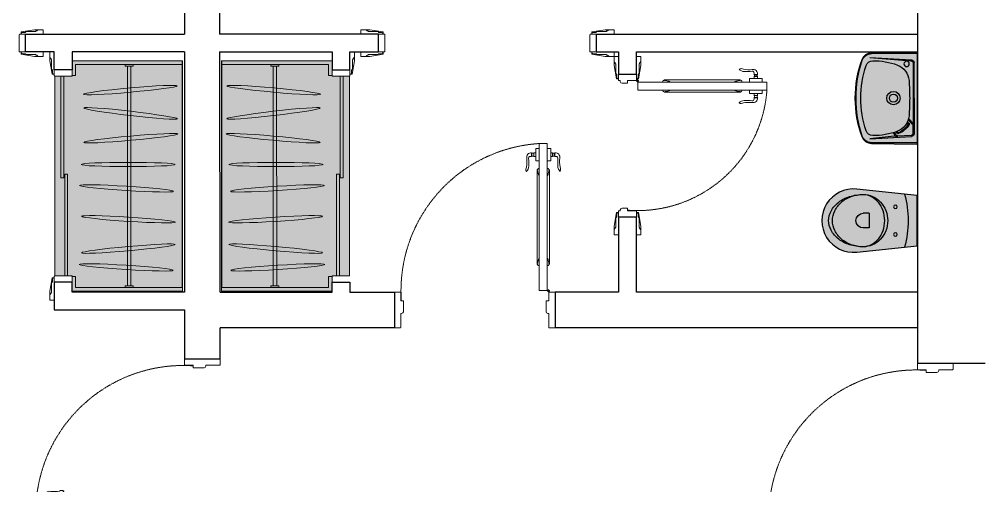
# Model space of a CAD drawing. Header units: millimetres. Extents: x 9725 to 44585, y 31077 to 49924.
# Drawn here: x 18930 to 24326, y 37357 to 39971 of the extents above; entities that cross this region are included whole.
import ezdxf

# ---------------------------------------------------------------- set-up
doc = ezdxf.new("R2010")
doc.units = ezdxf.units.MM
doc.linetypes.add('2nd floor STRUCTURE$0$Hidden2', pattern=[4.762499999999999, 3.175, -1.5875])
doc.layers.add('furniture', color=34, linetype='Continuous', lineweight=15)
doc.layers.add('Wall section', color=5, linetype='Continuous', lineweight=13)
doc.layers.add('Sanitari', color=144, linetype='Continuous')

# ---------------------------------------------------------------- blocks, each defined once
blk = doc.blocks.new('door 900x200 top view')
at = {"color": 0}
for p, q in [((0, 100), (0, -100)), ((31.99999999999272, 100), (0, 100)), ((35, 20), (35, 96.99999999998545)), ((865, 20), (865, 96.99999999999272)), ((868, 100), (900, 100)), ((900, 100), (900, -100)), ((40, 20), (35, 20)), ((50, -51.00000000000728), (50, 10)), ((850, -51.00000000000728), (850, 10)), ((860, 20), (865, 20)), ((35, -51.00000000000728), (50, -51.00000000000728)), ((35, -100), (35, -51.00000000000728)), ((865, -100.0000000000146), (865, -51.00000000000728)), ((0, -100.0000000000102), (35, -100)), ((43.5, -106.7674953291353), (29.49999999999272, -106.7674953291353)), ((36.49999999999272, -99.76749532913527), (36.49999999999272, -113.7674953291353)), ((900, -99.99999999999757), (865, -100.0000000000146)), ((43.267495329128, -108.2674953291353), (85.26749532911344, -108.2674953291207)), ((43.267495329128, -108.2674953291353), (43.267495329128, -560.2674953291207)), ((88.26749532912072, -111.2674953291207), (88.267495329128, -929.2674953291498)), ((31.26749532909889, -257.7674953291207), (31.2674953291862, -560.2674953291353)), ((34.26749532909889, -251.2674953291207), (37.26749532909889, -251.2674953291207)), ((34.26749532911344, -254.2674953291207), (34.26749532909889, -251.2674953291207)), ((37.26749532909889, -248.2674953291207), (43.26749532910617, -248.2674953291207)), ((37.26749532909889, -251.2674953291207), (37.26749532909889, -248.2674953291207)), ((43.26749532910617, -248.2674953291207), (43.26749532910617, -288.2674953291207)), ((88.26749532911344, -248.2674953291207), (88.26749532911344, -288.2674953291207)), ((94.26749532911344, -248.2674953291207), (88.26749532911344, -248.2674953291207)), ((94.26749532911344, -251.2674953291207), (94.26749532911344, -248.2674953291207)), ((97.26749532912072, -251.2674953291207), (94.26749532911344, -251.2674953291207)), ((97.26749532912072, -254.2674953291207), (97.26749532912072, -251.2674953291207)), ((100.2674953291134, -257.767495329128), (100.2674953290261, -560.2674953291062)), ((40.26749532909889, -283.2674953291207), (38.267495329128, -283.2674953291207)), ((40.26749532909889, -288.2674953291207), (40.26749532909889, -283.2674953291207)), ((43.26749532910617, -288.2674953291207), (40.26749532909889, -288.2674953291207)), ((88.26749532911344, -288.2674953291207), (91.26749532911344, -288.2674953291207)), ((91.26749532911344, -288.2674953291207), (91.26749532911344, -283.2674953291207)), ((91.26749532911344, -283.2674953291207), (93.26749532910617, -283.2674953291207)), ((31.26749532909889, -782.7674953291571), (31.2674953291862, -560.2674953291353)), ((43.267495329128, -932.2674953291353), (43.267495329128, -560.2674953291425)), ((100.2674953291134, -782.7674953291571), (100.2674953290261, -560.2674953291644)), ((40.26749532909889, -752.2674953291498), (40.26749532909889, -757.2674953291498)), ((43.26749532910617, -752.2674953291498), (40.26749532909889, -752.2674953291498)), ((43.26749532910617, -792.2674953291498), (43.26749532910617, -752.2674953291498)), ((88.26749532911344, -752.2674953291498), (91.26749532911344, -752.2674953291498)), ((88.267495329128, -792.2674953291498), (88.26749532911344, -752.2674953291498)), ((91.26749532911344, -752.2674953291498), (91.26749532911344, -757.2674953291498)), ((-29.4027795430884, -776.7132980004317), (-28.48458835495694, -775.7496392082539)), ((34.26749532911344, -786.2674953291498), (34.26749532911344, -789.2674953291498)), ((34.26749532911344, -789.2674953291498), (37.26749532909889, -789.2674953291498)), ((37.26749532909889, -789.2674953291498), (37.26749532909889, -792.2674953291498)), ((37.26749532909889, -792.2674953291498), (43.26749532910617, -792.2674953291498)), ((40.26749532909889, -757.2674953291498), (38.26749532911344, -757.2674953291498)), ((94.26749532911344, -792.2674953291498), (88.267495329128, -792.2674953291498)), ((91.26749532911344, -757.2674953291498), (93.26749532910617, -757.2674953291498)), ((94.26749532911344, -789.2674953291498), (94.26749532911344, -792.2674953291498)), ((97.26749532911344, -789.2674953291498), (94.26749532911344, -789.2674953291498)), ((97.26749532912072, -786.2674953291498), (97.26749532911344, -789.2674953291498)), ((160.937770201519, -776.7132980004317), (160.0195790133876, -775.7496392082539)), ((0.2674953291061684, -859.7674953291353), (-8.074233684470528, -859.7674953291353)), ((0.2674953291134443, -879.7674953291425), (0.2674953291061684, -859.767495329128)), ((2.267495329106168, -860.7674953291353), (0.2674953291061684, -860.7674953291353)), ((2.267495329106168, -878.7674953291425), (2.267495329106168, -860.7674953291353)), ((13.26749532910617, -860.7674953291353), (11.26749532910617, -860.7674953291353)), ((11.26749532910617, -878.7674953291425), (11.26749532910617, -860.7674953291353)), ((13.26749532910617, -879.7674953291353), (13.26749532910617, -859.767495329128)), ((23.26749532910617, -859.7674953291353), (13.26749532910617, -859.7674953291353)), ((23.26749532911344, -834.7674953291353), (23.26749532911344, -904.7674953291353)), ((43.26749532911344, -834.7674953291353), (23.26749532911344, -834.7674953291353)), ((43.26749532911344, -904.7674953291353), (43.26749532911344, -834.7674953291353)), ((88.267495329128, -834.7674953291353), (108.267495329128, -834.7674953291353)), ((88.267495329128, -904.7674953291425), (88.267495329128, -834.7674953291353)), ((108.267495329128, -834.7674953291353), (108.267495329128, -904.7674953291353)), ((108.267495329128, -859.7674953291353), (118.267495329128, -859.7674953291353)), ((118.267495329128, -879.7674953291425), (118.267495329128, -859.767495329128)), ((118.267495329128, -860.7674953291353), (120.2674953291353, -860.7674953291353)), ((129.267495329128, -860.7674953291353), (131.2674953291353, -860.7674953291353)), ((129.267495329128, -878.7674953291425), (129.267495329128, -860.7674953291353)), ((131.2674953291353, -859.7674953291353), (138.2694368946613, -859.7674953291353)), ((131.2674953291353, -879.7674953291425), (131.2674953291353, -859.767495329128)), ((2.267495329106168, -878.7674953291425), (0.2674953291061684, -878.7674953291425)), ((13.26749532910617, -878.7674953291425), (11.26749532910617, -878.7674953291425)), ((23.26749532910617, -879.7674953291425), (13.26749532910617, -879.7674953291353)), ((23.26749532911344, -904.7674953291353), (43.26749532911344, -904.7674953291353)), ((108.267495329128, -904.7674953291353), (88.267495329128, -904.7674953291425)), ((108.267495329128, -879.7674953291425), (118.267495329128, -879.7674953291425)), ((118.267495329128, -878.7674953291425), (120.2674953291353, -878.7674953291425)), ((129.267495329128, -878.7674953291425), (131.267495329128, -878.7674953291425)), ((85.26749532912072, -932.2674953291498), (43.267495329128, -932.2674953291353)), ((43.267495329128, -932.2674953291353), (43.267495329128, -932.2674953291353))]:
    blk.add_line(p, q, dxfattribs=at)
blk.add_lwpolyline([(850, -51.00000000000728), (865, -51.00000000000728)], dxfattribs=at)
at = {"color": 0, "linetype": '2nd floor STRUCTURE$0$Hidden2'}
blk.add_arc((36.5, -106.7674953291353), 826.9392472247885, 273.3808938661735, 3.866873002828987, dxfattribs=at)
at = {"color": 0, "extrusion": (0, 0, -1)}
for centre, major_axis, ratio, start_param, end_param in [((31.99999999999272, 96.99999999999272), (-2.121320343564839, 2.121320343564838), 0.9999999999996488, 0.7853981633991394, 2.356194490193988), ((868, 97), (-2.121320343561402, -2.121320343561402), 0.9999999999995536, 0.7853981633970654, 2.356194490192121), ((40, 10), (-7.071067811865646, 7.071067811865644), 0.9999999999999518, 0.7853981633974723, 2.356194490192321), ((860, 10), (-7.071067811865644, -7.071067811865649), 0.9999999999999517, 0.7853981633974724, 2.35619449019232), ((85.26749532912072, -111.2674953291207), (2.12132034356, 2.121320343560001), 0.9999999999996624, -0.7853981633976171, 0.785398163397617), ((34.80916199577041, -257.7674953291207), (-2.504336516702415, 2.504336516702414), 0.9999999999996204, 4.080534599528917, 6.915039688038336), ((56.98342497878184, -261.87666324764), (-16.06836247729341, 16.06836247729341), 0.9999999999994091, 5.102819330422071, 5.524597490765433), ((74.5515656794305, -261.8766632476181), (16.06836247728755, 16.06836247728755), 0.9999999999996868, 0.7585878164149396, 1.180365976758359), ((6.336484995677893, -282.4447560486515), (-22.58612761009044, 22.58612761009043), 0.9999999999999551, 1.976984797295628, 2.38195494291976), ((125.1985056625417, -282.4447560486078), (22.58612761008484, 22.58612761008485), 0.9999999999999478, 3.901230364258427, 4.306200509882559), ((-6.621051329369948, -787.3233475157394), (-17.77048523706126, 17.77048523706126), 0.9999999999999495, 4.962483368727298, 5.933641809403299), ((-57.90318926730833, -806.6250100343968), (-30.15578388379648, 30.15578388379647), 0.9999999999999268, 1.545686958015598, 2.3242402721426), ((-563.3233904677618, -808.1986769972937), (-387.5320028026862, 387.5320028026861), 0.9999999999999527, 2.350836994516446, 2.429255858425602), ((34.80916199577041, -782.7674953291498), (2.504336516702414, 2.504336516702415), 0.9999999999996205, 2.509738272731043, 5.344243361240461), ((56.98342497878184, -778.6583274106379), (16.06836247727581, 16.06836247727582), 0.9999999999999953, 3.900180470003652, 4.321958630347132), ((96.7258286624492, -782.7674953291498), (2.504336516702414, 2.504336516702415), 0.9999999999996205, -0.6318543808587499, 2.202650707650669), ((694.8583811260032, -808.1986769972937), (387.5320028027258, 387.532002802726), 0.9999999999999523, 3.853929448754084, 3.932348312662911), ((189.4381799257462, -806.6250100343968), (30.15578388379647, 30.15578388379648), 0.9999999999999265, 3.958945035036986, 4.737498349163988), ((342.0981909485999, -830.524491903554), (130.701878175884, 130.7018781758841), 0.9999999999999748, 3.822421355325497, 4.092106913673332), ((138.1560419878006, -787.3233475157322), (-17.77048523705995, 17.77048523705994), 0.9999999999999831, 1.92033982457126, 2.891498265247168), ((-2.196134278347017, -854.8432549458885), (-17.70998630045685, 17.70998630045684), 0.9999999999999469, 3.828466134622649, 5.699804087357533), ((-7.404339960368816, -850.2428080797545), (6.751608134357145, 6.751608134357148), 0.9999999999999769, 2.285977757729487, 4.142114586716478), ((133.7311249365812, -854.8432549458885), (17.70998630045739, 17.7099863004574), 0.9999999999999084, 0.5833812198222637, 2.454719172556918), ((138.9393306186103, -850.2428080797545), (-6.751608134357148, 6.751608134357145), 0.9999999999999769, 2.141070720463107, 3.997207549450098), ((85.267495329128, -929.2674953291498), (2.121320343559739, 2.121320343559741), 0.9999999999999086, 0.7853981633974936, 2.356194490192299)]:
    blk.add_ellipse(centre, major_axis=major_axis, ratio=ratio, start_param=start_param, end_param=end_param, dxfattribs=at)
at = {"color": 0, "extrusion": (0, 0, -0.9999999999999998)}
for centre, major_axis, ratio, start_param, end_param in [((36.49999999999272, -106.7674953291353), (-3.535533905933022, 3.535533905933022), 0.9999999999998389, 3.926990816987322, 10.21017612416691), ((-210.5632002903585, -830.524491903554), (130.7018781758544, 130.7018781758544), 0.9999999999999729, 0.6202820667113875, 0.8899676250594433), ((74.55156567941594, -778.6583274106088), (16.06836247728532, 16.06836247728533), 0.9999999999998452, 0.3904303500387465, 0.8122085103822578)]:
    blk.add_ellipse(centre, major_axis=major_axis, ratio=ratio, start_param=start_param, end_param=end_param, dxfattribs=at)
at = {"color": 0, "extrusion": (0, 0, -0.9999999999999999)}
for centre, major_axis, ratio, start_param, end_param in [((96.7258286624492, -257.7674953291207), (2.504336516702515, 2.504336516702516), 0.9999999999999998, -0.6318543808575147, 2.20265070765241), ((6.336484995670617, -758.0902346096409), (-22.586127610083, 22.58612761008299), 0.9999999999998592, 2.330434037464149, 2.735404183088317), ((125.1985056625272, -758.0902346096409), (-22.58612761007724, 22.58612761007723), 0.9999999999998261, 5.118577450885931, 5.523547596510052), ((6.767495329113444, -853.5966038860279), (-5.986304539900505, 5.986304539900503), 1, 3.366569192261014, 4.487412441713468), ((124.767495329128, -853.5966038860279), (-5.986304539900505, 5.986304539900503), 1, 3.366569192261014, 4.487412441713468), ((6.767495329113444, -885.9383867722499), (-5.986304539900505, 5.986304539900503), 1, 0.2249765386712212, 1.345819788123675), ((124.767495329128, -885.9383867722499), (-5.986304539900505, 5.986304539900503), 1, 0.2249765386712212, 1.345819788123675)]:
    blk.add_ellipse(centre, major_axis=major_axis, ratio=ratio, start_param=start_param, end_param=end_param, dxfattribs=at)
blk = doc.blocks.new('architrave 1 side top view')
at = {"color": 0}
for p, q in [((-11.99999999998545, 25.00000210163125), (-24.99999999998545, -49.99999789837602)), ((-5.000000000014552, 25.00000210163125), (-11.99999999998545, 25.00000210163125)), ((-10.00000000001455, 19.99999999996362), (-8.000000000007276, 19.99999999996362)), ((-10.00000000001455, -3.637978807091713e-11), (-10.00000000001455, 19.99999999996362)), ((-5.000000000014552, 24.9999999999709), (0, 24.9999999999709)), ((-5.000000000014552, 22.99999999996362), (-5.000000000014552, 24.99999999996362)), ((-1.455191522836685e-11, -15), (0, 31.99999999999272)), ((0, 24.99999999996362), (-8.731149137020111e-11, -100.0000000001528)), ((100, 0), (0, 0)), ((3.000000000007276, 34.99999999999818), (96.99999999998545, 35)), ((99.99999999998545, 31.99999999999091), (100.0000000000728, 0)), ((-24.99999999998545, -49.99999789837602), (-24.99999890823528, -69.99999789847789)), ((-15.00000000001455, -3.00000000003638), (-13.00000000000728, -3.00000000003638)), ((-15.00000000001455, -58.0000000001528), (-15.00000000001455, -3.00000000003638)), ((0, -15), (0, -15)), ((-25.00000000001455, -70.0000000001528), (-22.00000000002183, -70.0000000001528)), ((-25.00000000002183, -100.0000000001528), (-25.00000000001455, -70.0000000001528)), ((-2.182787284255028e-11, -100.0000000001528), (-25.00000000002183, -100.0000000001528)), ((-22.00000000002183, -70.0000000001528), (-22.00000000002183, -66.00000000016007)), ((-18.00000000001455, -58.0000000001528), (-15.00000000001455, -58.0000000001528)), ((-18.00000000001455, -62.0000000001528), (-18.00000000001455, -58.0000000001528))]:
    blk.add_line(p, q, dxfattribs=at)
at = {"color": 0, "extrusion": (0, 0, -1)}
for centre, major_axis, ratio, start_param, end_param in [((-5.000000000007276, 19.9999999999709), (2.12132034355818, -2.121320343558182), 0.9999999999992553, 2.356194490190457, 3.926990816986401), ((-10.00000000000728, -3.000000000029104), (2.12132034355818, -2.121320343558182), 0.9999999999992553, 2.356194490190457, 3.926990816986401), ((-22.00000000002183, -62.0000000001528), (2.828427124750304, -2.828427124750307), 0.9999999999998184, 5.497787143782047, 7.068583470577125)]:
    blk.add_ellipse(centre, major_axis=major_axis, ratio=ratio, start_param=start_param, end_param=end_param, dxfattribs=at)
at = {"color": 0, "extrusion": (0, 0, -0.9999999999999998)}
blk.add_ellipse((3.000000000007276, 31.99999999999272), major_axis=(-2.121320343564837, -2.12132034356484), ratio=0.9999999999996488, start_param=0.7853981633991394, end_param=2.356194490193988, dxfattribs=at)
at = {"color": 0}
blk.add_ellipse((96.99999999999272, 31.99999999999272), major_axis=(2.121320343564837, -2.12132034356484), ratio=0.9999999999996488, start_param=0.7853981633991394, end_param=2.356194490193988, dxfattribs=at)
blk = doc.blocks.new('architr 120 top')
at = {"color": 0}
for p, q in [((-49.49999999998545, 25.00000210163125), (-62.49999999998545, -49.99999789837602)), ((-42.50000000001455, 25.00000210163125), (-49.49999999998545, 25.00000210163125)), ((-47.50000000001455, 19.99999999996362), (-45.50000000000728, 19.99999999996362)), ((-47.50000000001455, -3.637978807091713e-11), (-47.50000000001455, 19.99999999996362)), ((-42.50000000001455, 24.9999999999709), (-37.5, 24.9999999999709)), ((-42.50000000001455, 22.99999999996362), (-42.50000000001455, 24.99999999996362)), ((-37.50000000001455, -15), (-37.5, 31.99999999999272)), ((-37.5, 24.99999999996362), (-37.50000000008731, -100.0000000001528)), ((62.5, 0), (-37.5, 0)), ((-34.49999999999272, 34.99999999999818), (59.49999999998545, 35)), ((62.49999999998545, 31.99999999999091), (62.50000000007276, -100.0000000001237)), ((67.5, 25), (62.49999999998545, 25)), ((67.5, 25.00000210166763), (74.4999999999709, 25.00000210166763)), ((67.5, 23), (67.5, 25)), ((72.5, 20), (70.49999999999272, 20)), ((72.5, 0), (72.5, 20)), ((74.4999999999709, 25.00000210166763), (87.4999999999709, -49.99999789833964)), ((-62.49999999998545, -49.99999789837602), (-62.49999890823528, -69.99999789847789)), ((-52.50000000001455, -3.00000000003638), (-50.50000000000728, -3.00000000003638)), ((-52.50000000001455, -58.0000000001528), (-52.50000000001455, -3.00000000003638)), ((-37.5, -15), (-37.5, -15)), ((77.5, -3.000000000007276), (75.49999999999272, -3.000000000007276)), ((77.5, -58.00000000012369), (77.5, -3.000000000007276)), ((87.4999999999709, -49.99999789833964), (87.49999890822073, -69.9999978984415)), ((-62.50000000001455, -70.0000000001528), (-59.50000000002183, -70.0000000001528)), ((-62.50000000002183, -100.0000000001528), (-62.50000000001455, -70.0000000001528)), ((-37.50000000002183, -100.0000000001528), (-62.50000000002183, -100.0000000001528)), ((-59.50000000002183, -70.0000000001528), (-59.50000000002183, -66.00000000016007)), ((-55.50000000001455, -58.0000000001528), (-52.50000000001455, -58.0000000001528)), ((-55.50000000001455, -62.0000000001528), (-55.50000000001455, -58.0000000001528)), ((62.50000000000728, -100.0000000001237), (87.50000000000728, -100.0000000001237)), ((80.5, -58.00000000012369), (77.5, -58.00000000012369)), ((80.5, -62.00000000011642), (80.5, -58.00000000012369)), ((84.50000000000728, -70.00000000012369), (84.50000000000728, -66.00000000012369)), ((87.5, -70.00000000012369), (84.50000000000728, -70.00000000012369)), ((87.50000000000728, -100.0000000001237), (87.5, -70.00000000012369))]:
    blk.add_line(p, q, dxfattribs=at)
at = {"color": 0, "extrusion": (0, 0, -1)}
for centre, major_axis, ratio, start_param, end_param in [((-42.50000000000728, 19.9999999999709), (2.12132034355818, -2.121320343558182), 0.9999999999992553, 2.356194490190457, 3.926990816986401), ((-34.49999999999272, 31.99999999999272), (-2.121320343564837, -2.12132034356484), 0.9999999999996488, 0.7853981633991394, 2.356194490193988), ((-47.50000000000728, -3.000000000029104), (2.12132034355818, -2.121320343558182), 0.9999999999992553, 2.356194490190457, 3.926990816986401), ((-59.50000000002183, -62.0000000001528), (2.828427124750304, -2.828427124750307), 0.9999999999998184, 5.497787143782047, 7.068583470577125)]:
    blk.add_ellipse(centre, major_axis=major_axis, ratio=ratio, start_param=start_param, end_param=end_param, dxfattribs=at)
at = {"color": 0}
for centre, major_axis, ratio, start_param, end_param in [((59.49999999999272, 31.99999999999272), (2.121320343564837, -2.12132034356484), 0.9999999999996488, 0.7853981633991394, 2.356194490193988), ((67.49999999999272, 20), (-2.121320343558182, -2.12132034355818), 0.9999999999992553, 2.356194490190457, 3.926990816986401), ((72.49999999999272, -3), (-2.121320343558182, -2.12132034355818), 0.9999999999992553, 2.356194490190457, 3.926990816986401), ((84.50000000000728, -62.00000000011642), (-2.828427124750307, -2.828427124750304), 0.9999999999998184, 5.497787143782047, 7.068583470577125)]:
    blk.add_ellipse(centre, major_axis=major_axis, ratio=ratio, start_param=start_param, end_param=end_param, dxfattribs=at)
blk = doc.blocks.new('wardrobe 2_dwgmodels.com')
at = {"ltscale": 50}
h = blk.add_hatch(color=254, dxfattribs=at)
h.dxf.hatch_style = 1
h.paths.add_polyline_path([(-619.9999999998254, 1290), (-619.9999999999127, 1205), (-716.9999999999127, 1205), (-716.9999999999709, 85), (-620, 85), (-619.9999999998836, 0), (0, 0), (8.731149137020111e-11, 1290)])
at = {"color": 0, "ltscale": 50, "elevation": -0.1279089813317581}
blk.add_lwpolyline([(-619.9999999998254, 1290), (-619.9999999999127, 1205), (-716.9999999999127, 1205), (-716.9999999999127, 1205), (-716.9999999999709, 85), (-620, 85), (-619.9999999998836, 0), (0, 0), (8.731149137020111e-11, 1290), (-619.9999999998254, 1290.000000001084)], dxfattribs=at)
at = {"color": 0}
for points, elevation in [([(8.731149137020111e-11, 1290), (-619.9999999999127, 1290), (-619.9999999998254, 1208), (-599.9999999998254, 1208), (-599.9999999999127, 1270), (8.731149137020111e-11, 1270)], -0.1279089813317581), ([(-322.4999999999127, 1270), (-322.4999999999127, 1260), (-277.4999999999127, 1260), (-277.4999999999127, 1270), (-322.4999999999127, 1270)], -0.1279089813317581), ([(-310.0000139994954, 1260), (-309.5138741449337, 30)], 0.01595741086998595), ([(-289.99998600033, 1260), (-289.5138461551396, 30)], 0.01595741086998595), ([(-661.0000000000582, 635), (-661, 1205), (-645, 1205), (-644.9999999999709, 635), (-660.9999999999709, 635)], -0.1279089813317581), ([(-682, 85), (-682, 655), (-666, 655), (-665.9999999999709, 85), (-682, 85)], -0.1279089813317581), ([(0, 0), (-620, 0), (-619.9999999999127, 82), (-599.9999999999127, 82), (-600, 20), (0, 20)], -0.1279089813317581), ([(-322.5, 30), (-322.5, 20), (-277.5, 20), (-277.5, 30), (-322.5, 30)], -0.1279089813317581)]:
    blk.add_lwpolyline(points, dxfattribs=dict(at, elevation=elevation))
for points in [[(-3, 0), (-2.999999999912689, 1270)], [(0, 0), (8.731149137020111e-11, 1290)]]:
    blk.add_lwpolyline(points, dxfattribs=at)
for centre, major_axis in [((-316.7704776943137, 1156.867230669683, 0.143866392201744), (-263.6018428504815, -16.45145374869565)), ((-304.0855548977852, 1051.861805729946, 0.143866392201744), (-263.066710853942, 23.50505318232453)), ((-303.6300949245633, 887.0307551467267, 0.143866392201744), (-263.6018428504815, -16.45145374869565)), ((-314.8027278441878, 714.2737612494675, 0.143866392201744), (-263.6018428504815, -16.45145374869565)), ((-305.2769267625117, 580.3224742669554, 0.143866392201744), (-264.1147134951315, 3.234472384895331e-14)), ((-290.2895737707149, 433.0775435885007, 0.143866392201744), (-263.066710853942, 23.50505318232453)), ((-291.9342323621677, 294.1330026917567, 0.143866392201744), (-262.3459531516823, -30.51528714514625)), ((-293.9208229915239, 163.4291354570596, 0.143866392201744), (-263.066710853942, 23.50505318232453))]:
    blk.add_ellipse(centre, major_axis=major_axis, ratio=0.04538119171614908, dxfattribs=at)
blk = doc.blocks.new('vanity unit1')
h = blk.add_hatch(color=254)
h.dxf.hatch_style = 1
edge = h.paths.add_edge_path()
edge.add_arc((-193.5478560123011, -255.4895122008202), 59.99999999999118, 180.7821184848666, 249.7802810143738, ccw=False)
edge.add_line((-253.5422659796022, -256.3085193270999), (-256.9997204983665, -3.04095035631326))
edge.add_arc((-254, -3), 3.000000000000405, 90, 180.7821184848524, ccw=False)
edge.add_line((-254, 0), (0, 0))
edge.add_line((0, 0), (254, 0))
edge.add_arc((254, -3), 3, -0.7821184848523899, 90, ccw=False)
edge.add_line((256.9997204983665, -3.04095035631326), (253.5422659795731, -256.3085193270999))
edge.add_arc((193.5478560122428, -255.4895122008202), 60.00000000000831, 290.2197189856523, 359.21788151513374, ccw=False)
edge.add_arc((-2.91038304567337e-11, 269.9999999999563), 619.999999999963, 270.00000000000273, 290.2197189856492, ccw=False)
edge.add_arc((0, 270.00000000004), 620.00000000004, 249.7802810143535, 270, ccw=False)
for p, q in [((-250, 0), (-250, -257.1087974002112)), ((250, 0), (250, -257.1087974002112)), ((-228.310558667552, -266.8150620735469), (-214.1604279990424, -32.09735269812154)), ((-211.9283931706159, -111.3975980960095), (-207.17311372736, -32.51858810566409)), ((0, -18), (-199.1876117025677, -18)), ((-151.1816899192636, -25), (-199.1876117025677, -25)), ((-145.7778010773472, -27.10101827565813), (-122.2535312379769, -48.65093065712426)), ((-144.0102290438954, -21.939409266859), (-116.3670901275764, -47.26250008594798)), ((194.7664426742122, -23), (-142.8524692278006, -23)), ((0, -18), (199.1876117025677, -18.00000000000728)), ((228.3105586675229, -266.8150620735541), (209.7176799372537, -36.79148673828604)), ((228.3105586675229, -266.8150620735541), (214.1604279990424, -32.09735269812518)), ((-212.1988926653576, -130.1790785954872), (-228.310558667552, -266.8150620735469)), ((-211.3095406365755, -122.636873519059), (-196.2531741889252, -131.3315204071114)), ((-207.9435294394207, -118.8068446624384), (-194.7809528448852, -126.4078788179431))]:
    blk.add_line(p, q)
blk.add_lwpolyline([(-214.2851262993063, -311.7919599366214, -0.3104994629990052), (-253.5422659796022, -256.3085193270999), (-256.9997204983665, -3.04095035631326, -0.4182173889555331), (-254, 0), (0, 0), (254, 0, -0.418217388955533), (256.9997204983665, -3.04095035631326), (253.5422659795731, -256.3085193270999, -0.310499462999005), (214.2851262992772, -311.7919599366214, -0.08845478797136129), (0, -350, -0.08845478797136129)], format="xyb", close=True)
blk.add_circle((192, -60), 15)
for centre, radius, start, end in [((-199.1876117025677, -33), 15, 90, 176.5500569794415), ((-199.1876117025677, -33), 8.000000000000002, 90, 176.5500569794415), ((-91.487539228081, -146.6054113267783), 115, 119.1248685746944, 158.9277983891223), ((-91.487539228081, -146.6054113267783), 110, 119.9740268695112, 157.8804278726388), ((-91.8380577028438, -146.4231437076123), 100, 94.01497348744134, 159.9610273508898), ((-154.1425206224958, -33), 15, 47.50808954920772, 90), ((-151.1816899192636, -33), 8.000000000000002, 47.50808954920772, 90), ((-143.6861098597001, -52.43855938652632), 7.337424053621781, 298.8840057760085, 120.9503997673786), ((-144.0294461535523, -55.50481165239398), 4.833602113616259, 299.8578459627207, 119.9740268695112), ((-118.8761007117864, -44.9640670794106), 5.000000000000001, 227.5080895492077, 284.9220791924116), ((-112.9896596013859, -43.57563650823431), 5.000000000000001, 227.5080895492077, 281.6214028473357), ((6.185982280876487, -1542.987244486838), 1500, 90.23628778741907, 94.01497348744134), ((-6.185982280905591, -1542.987244486838), 1500, 85.98502651255868, 89.76371221258093), ((91.8380577028438, -146.4231437076123), 100, 20.03897264911026, 85.98502651255868), ((194.7664426742122, -38), 15, 4.621189307973231, 90), ((199.1876117025677, -33.00000000000728), 15, 3.449943020558574, 90), ((-192.0651744876814, -108.0823555298375), 7.300616472727728, 157.2390235019749, 339.7252773992113), ((-188.941742890398, -106.9945782461036), 4.803327482275816, 157.8804278726388, 337.900583673304), ((0, -134), 37.50000000000001, 90, 270), ((0, -134), 37.50000000000001, 270, 90), ((-203.8083438361064, -109.6471835088778), 15, 176.5500569794415, 239.9947212142449), ((-207.2332951973367, -130.7646055252917), 5.000000000000001, 59.9947212142449, 173.2749245646185), ((-203.9428911458235, -111.8790099903417), 8.000000000000002, 176.5500569794415, 239.9947212142449), ((189.9998705846956, -249.2209169257258), 400.0000000000001, 159.9610273508898, 180.0563314079101), ((-198.7535731224052, -135.6614170771718), 5.000000000000001, 343.7162890793401, 59.9947212142449), ((-197.2813517783943, -130.7377754880035), 5.000000000000001, 342.9892594509215, 59.9947212142449), ((0, -134), 22.5, 90, 270), ((0, -134), 22.5, 270, 90), ((-189.9998705847247, -249.2209169257258), 400.0000000000001, 359.9436685918815, 20.03897264911026), ((-193.547856012272, -255.4895122008165), 56.47536317164314, 180.7821184847829, 249.7802810151989), ((-170, -249.5426811495781), 40.00000000000001, 180, 251.6503653019227), ((170, -249.5426811495781), 40.00000000000001, 288.3496346980773, 0), ((193.547856012272, -255.4895122008165), 56.47536317164314, 290.2197189848011, 359.2178815152171), ((0, 316.1784440834235), 660.0000000000001, 251.1623229548184, 270), ((0, 263.0000000000036), 580.0000000000001, 251.6503653019227, 270), ((0, 263.0000000000036), 580.0000000000001, 270, 288.3496346980773), ((0, 316.1784440834235), 660.0000000000001, 270, 288.8376770451816)]:
    blk.add_arc(centre, radius, start, end)
blk = doc.blocks.new('v1')
h = blk.add_hatch(color=254)
edge = h.paths.add_edge_path()
edge.add_line((-141.2295361775541, 0), (141.2295361775541, 0))
edge.add_line((141.2295361775541, 0), (176.545235257594, -339.1144103210827))
edge.add_arc((1.506471226232064e-12, -357.5000000000016), 177.5000000000007, -185.94540578263604, 5.945405782872172, ccw=False)
edge.add_line((-176.5452352576667, -339.1144103218103), (-141.2295361775541, 0))
at = {"color": 0}
for p, q in [((41.18985294940103, -270.0315676880418), (-41.18985294940103, -270.0315676880418)), ((-41.18985294940103, -270.0315676880418), (-41.18985294940103, -303.1903332884831)), ((41.18985294940103, -270.0315676880418), (41.18985294940103, -303.1903332884831))]:
    blk.add_line(p, q, dxfattribs=at)
blk.add_lwpolyline([(-141.2295361775541, 0), (141.2295361775541, 0), (176.545235257594, -339.1144103210827, -1.109549002513165), (-176.5452352576667, -339.1144103218103), (-141.2295361775541, 0)], format="xyb", dxfattribs=at)
for centre in [(-77.5, -122.5582073826372), (77.5, -122.5582073826372)]:
    blk.add_circle(centre, 9.947200409575089, dxfattribs=at)
for centre, radius, start, end in [((0, -614.8948798956553), 563.729073253548, 74.71238364092518, 105.2876163590748), ((-8.871953586442032, -306.8303915804427), 138.4414233351832, 133.1854104519385, 156.1872793382448), ((-8.871953586442032, -306.8303915804427), 138.4414233351832, 133.1854104519385, 156.1872793382448), ((-3.486560963950978, -312.5681794092816), 146.3106458423381, 111.2447868397267, 133.1854104519385), ((-3.486560963950978, -312.5681794092816), 146.3106458423381, 111.2447868397267, 133.1854104519385), ((-10.15652318441425, -334.6861720145826), 148.5268899854906, 108.5391167752095, 128.9942446180475), ((0, -364.9720899612439), 180.4704619377249, 90, 108.5391167752095), ((0, -321.5362715695665), 155.9326406641413, 90, 111.2447868397267), ((0, -321.5362715695665), 155.9326406641413, 90, 111.2447868397267), ((0, -321.5362715695665), 155.9326406641434, 68.75521316027326, 90), ((0, -321.5362715695665), 155.9326406641434, 68.75521316027326, 90), ((0, -364.9720899612294), 180.4704619377112, 71.46088322479049, 90), ((3.486560963949159, -312.5681794092816), 146.3106458423402, 46.81458954806148, 68.75521316027326), ((3.486560963949159, -312.5681794092816), 146.3106458423402, 46.81458954806148, 68.75521316027326), ((10.15652318441971, -334.686172014568), 148.526889985479, 51.0057553819525, 71.46088322479049), ((8.871953586443851, -306.8303915804427), 138.4414233351806, 23.81272066175519, 46.81458954806148), ((8.871953586443851, -306.8303915804427), 138.4414233351806, 23.81272066175519, 46.81458954806148), ((-17.2364215879079, -303.1390030998737), 129.2986297871492, 156.1872793382448, 180), ((-17.2364215879079, -303.1390030998737), 129.2986297871497, 156.1872793382448, 180), ((-49.76633747674896, -303.1390030998737), 96.7687138983083, 152.9049781086216, 180), ((-25.74962041127765, -315.4263451534061), 123.7461391524589, 128.9942446180475, 152.9049781086216), ((25.74962041127583, -315.4263451534061), 123.7461391524615, 27.09502189137838, 51.0057553819525), ((17.23642158790972, -303.1390030998737), 129.2986297871467, 0, 23.81272066175519), ((17.23642158790972, -303.1390030998737), 129.2986297871467, 0, 23.81272066175519), ((49.76633747674532, -303.1390030998737), 96.76871389831007, 0, 27.09502189137838), ((109.3081426942172, -303.1390030998737), 255.8431940692732, 180, 197.3785158979381), ((55.23619285209861, -303.1390030998737), 201.7712442271561, 180, 199.4203411238345), ((55.23619285209861, -303.1390030998737), 201.7712442271561, 180, 199.4203411238345), ((0, -303.1903332884831), 41.18985294940126, 180, 0), ((-109.3081426942208, -303.1390030998737), 255.8431940692776, 342.6214841020619, 0), ((-55.23619285210043, -303.1390030998737), 201.7712442271568, 340.5796588761655, 0), ((-55.23619285210043, -303.1390030998737), 201.7712442271563, 340.5796588761655, 0), ((28.22334698163286, -312.6625085217529), 173.1287758010238, 199.4203411238345, 220.4025118899), ((28.22334698163286, -312.6625085217529), 173.1287758010238, 199.4203411238345, 220.4025118899), ((-28.22334698163468, -312.6625085217529), 173.1287758010254, 319.5974881101, 340.5796588761655), ((-28.22334698163468, -312.6625085217529), 173.1287758010254, 319.5974881101, 340.5796588761655), ((55.66044385161877, -319.9290836713481), 199.6294733535757, 197.3785158979381, 217.0737690507537), ((11.01245436612226, -327.3114273667597), 150.5277659131773, 220.4025118899, 244.0498485270039), ((11.01245436612226, -327.3114273667597), 150.5277659131773, 220.4025118899, 244.0498485270039), ((-11.01245436612226, -327.3114273667597), 150.5277659131767, 295.9501514729961, 319.5974881101), ((-11.01245436612226, -327.3114273667597), 150.5277659131767, 295.9501514729961, 319.5974881101), ((-55.66044385162422, -319.9290836713481), 199.6294733535794, 322.9262309492463, 342.6214841020619), ((21.62407606023589, -345.6460996881215), 156.9698994546542, 217.0737690507537, 241.2680065637724), ((0, -349.9402513975219), 125.3615618255362, 244.0498485270039, 270), ((0, -349.9402513975219), 125.3615618255362, 244.0498485270039, 270), ((0, -385.0909773136373), 111.986579920071, 241.2680065637724, 270), ((0, -349.9402513975219), 125.3615618255364, 270, 295.9501514729961), ((0, -349.9402513975219), 125.3615618255364, 270, 295.9501514729961), ((0, -385.0909773136373), 111.9865799200681, 270, 298.7319934362276), ((-21.62407606023407, -345.6460996881215), 156.9698994546501, 298.7319934362276, 322.9262309492463)]:
    blk.add_arc(centre, radius, start, end, dxfattribs=at)
blk = doc.blocks.new('door 800x100view top')
at = {"color": 0}
for p, q in [((-900.0000000001164, 75), (-870.0000000001164, 75)), ((-900.0000000001164, 50), (-900.0000000001164, 75)), ((-849.9999978983396, 74.9999999999709), (-869.9999978984342, 74.99999890822073)), ((-870.0000000001164, 75), (-870.0000000001164, 72.00000000000728)), ((-870.0000000001164, 72.00000000000728), (-866.0000000001091, 72.00000000000728)), ((-862.0000000001164, 68), (-858.0000000001164, 68)), ((-858.0000000001164, 68), (-858.0000000001164, 65)), ((-858.0000000001164, 65), (-803, 65)), ((-774.9999978983178, 61.9999999999709), (-849.9999978983396, 74.9999999999709)), ((-803, 65), (-803, 62.99999999999272)), ((-800, 60), (-780, 59.99999999998545)), ((-780, 59.99999999998545), (-780, 57.99999999999272)), ((-776.9999999999927, 55), (-775, 55)), ((-774.9999978983178, 55), (-774.9999978983178, 61.9999999999709)), ((-775, 55), (-775, 50)), ((-25.00000210166763, 61.9999999999709), (49.99999789833964, 74.9999999999709)), ((-25.00000210166763, 55), (-25.00000210166763, 61.9999999999709)), ((-25, 55), (-25, 49.99999999998545)), ((-23, 55), (-25, 55)), ((-20, 60), (-20, 57.99999999999272)), ((0, 60), (-20, 60)), ((3.000000000007276, 65), (3.000000000007276, 62.99999999999272)), ((58.00000000012369, 65), (3.000000000007276, 65)), ((49.99999789833964, 74.9999999999709), (69.9999978984415, 74.99999890822073)), ((58.00000000012369, 68), (58.00000000012369, 65)), ((62.00000000011642, 68), (58.00000000012369, 68)), ((70.00000000012369, 72.00000000000728), (66.00000000012369, 72.00000000000728)), ((70.00000000012369, 75), (70.00000000012369, 72.00000000000728)), ((100.0000000001237, 75.00000000000728), (70.00000000012369, 75)), ((100.0000000001237, 50.00000000000728), (100.0000000001237, 75.00000000000728)), ((-775, 50), (-900.0000000001164, 50)), ((-815, 50), (-815, 50)), ((-800, 50), (-800, -50)), ((-768, 50), (-775, 50)), ((-765, 40), (-765, 46.99999999999272)), ((-760, 40), (-765, 40)), ((-750, -1.000000000007276), (-750, 30)), ((-50, -1.000000000007276), (-50, 30)), ((-40, 40), (-35, 40)), ((-35, 40), (-35, 46.99999999998545)), ((-31.99999999999272, 50), (-5, 50)), ((-25, 49.99999999998545), (100.0000000001237, 50.00000000007276)), ((0, 50), (0, -50)), ((15, 50), (15, 50)), ((85.00000000012369, 50), (100.0000000001237, 50.00000000000728)), ((-900.0000000001164, -50), (-900.0000000001164, -75)), ((-775, -50), (-900.0000000001164, -50)), ((-800, -50.00000000001455), (-765, -50.00000000001455)), ((-775, -55), (-775, -50)), ((-765, -50.00000000001455), (-765, -1.000000000007276)), ((-35, -1.000000000007276), (-50, -1.000000000007276)), ((-36.49999999999272, -49.76749532913527), (-36.49999999999272, -63.76749532913527)), ((-35, -50), (-35, -1.000000000007276)), ((15, -50.00000000001455), (-35, -50)), ((-24.9999999999709, -55.00000000001455), (-24.9999999999709, -50)), ((-24.99999999996362, -50), (100.0000000001528, -50.00000000008731)), ((15, -50), (15, -50)), ((100.0000000001528, -50.00000000002183), (100.0000000001528, -75.00000000002183)), ((-900.0000000001164, -75), (-870.0000000001164, -75)), ((-870.0000000001164, -72.00000000000728), (-866.0000000001091, -72.00000000000728)), ((-870.0000000001164, -75), (-870.0000000001164, -72.00000000000728)), ((-849.9999978983396, -74.9999999999709), (-869.9999978984342, -74.99999890822073)), ((-862.0000000001164, -68), (-858.0000000001164, -68)), ((-858.0000000001164, -65), (-803, -65)), ((-858.0000000001164, -68), (-858.0000000001164, -65)), ((-774.9999978983178, -61.9999999999709), (-849.9999978983396, -74.9999999999709)), ((-803, -65), (-803, -62.99999999999272)), ((-800, -60), (-780, -59.99999999998545)), ((-780, -59.99999999998545), (-780, -57.99999999999272)), ((-776.9999999999927, -55), (-775, -55)), ((-774.9999978983178, -55), (-774.9999978983178, -61.9999999999709)), ((-88.26749532912072, -61.26749532912072), (-88.267495329128, -779.2674953291498)), ((-43.267495329128, -58.26749532913527), (-85.26749532911344, -58.26749532912072)), ((-43.5, -56.76749532913527), (-29.49999999999272, -56.76749532913527)), ((-43.267495329128, -58.26749532913527), (-43.267495329128, -510.2674953291207)), ((-25.00000210163125, -55.00000000001455), (-25.00000210163125, -61.99999999998545)), ((-22.99999999996362, -55.00000000001455), (-24.99999999996362, -55.00000000001455)), ((-25.00000210163125, -61.99999999998545), (49.99999789837602, -74.99999999998545)), ((-19.99999999996362, -60.00000000001455), (-19.99999999996362, -58.00000000000728)), ((3.637978807091713e-11, -60.00000000001455), (-19.99999999996362, -60.00000000001455)), ((3.00000000003638, -65.00000000001455), (3.00000000003638, -63.00000000000728)), ((58.0000000001528, -65.00000000001455), (3.00000000003638, -65.00000000001455)), ((49.99999789837602, -74.99999999998545), (69.99999789847789, -74.99999890823528)), ((58.0000000001528, -68.00000000001455), (58.0000000001528, -65.00000000001455)), ((62.0000000001528, -68.00000000001455), (58.0000000001528, -68.00000000001455)), ((70.0000000001528, -72.00000000002183), (66.00000000016007, -72.00000000002183)), ((70.0000000001528, -75.00000000001455), (70.0000000001528, -72.00000000002183)), ((100.0000000001528, -75.00000000002183), (70.0000000001528, -75.00000000001455)), ((-100.2674953291134, -207.767495329128), (-100.2674953290261, -510.2674953291062)), ((-97.26749532912072, -201.2674953291207), (-94.26749532911344, -201.2674953291207)), ((-97.26749532912072, -204.2674953291207), (-97.26749532912072, -201.2674953291207)), ((-94.26749532911344, -198.2674953291207), (-88.26749532911344, -198.2674953291207)), ((-94.26749532911344, -201.2674953291207), (-94.26749532911344, -198.2674953291207)), ((-88.26749532911344, -198.2674953291207), (-88.26749532911344, -238.2674953291207)), ((-43.26749532910617, -198.2674953291207), (-43.26749532910617, -238.2674953291207)), ((-37.26749532909889, -198.2674953291207), (-43.26749532910617, -198.2674953291207)), ((-37.26749532909889, -201.2674953291207), (-37.26749532909889, -198.2674953291207)), ((-34.26749532909889, -201.2674953291207), (-37.26749532909889, -201.2674953291207)), ((-34.26749532911344, -204.2674953291207), (-34.26749532909889, -201.2674953291207)), ((-31.26749532909889, -207.7674953291207), (-31.2674953291862, -510.2674953291353)), ((-91.26749532911344, -233.2674953291207), (-93.26749532910617, -233.2674953291207)), ((-91.26749532911344, -238.2674953291207), (-91.26749532911344, -233.2674953291207)), ((-88.26749532911344, -238.2674953291207), (-91.26749532911344, -238.2674953291207)), ((-43.26749532910617, -238.2674953291207), (-40.26749532909889, -238.2674953291207)), ((-40.26749532909889, -238.2674953291207), (-40.26749532909889, -233.2674953291207)), ((-40.26749532909889, -233.2674953291207), (-38.267495329128, -233.2674953291207)), ((-100.2674953291134, -632.7674953291571), (-100.2674953290261, -510.2674953291644)), ((-43.267495329128, -782.2674953291353), (-43.267495329128, -510.2674953291425)), ((-31.26749532909889, -632.7674953291571), (-31.2674953291862, -510.2674953291353)), ((-160.937770201519, -626.7132980004317), (-160.0195790133876, -625.7496392082539)), ((-97.26749532912072, -636.2674953291498), (-97.26749532911344, -639.2674953291498)), ((-97.26749532911344, -639.2674953291498), (-94.26749532911344, -639.2674953291498)), ((-94.26749532911344, -639.2674953291498), (-94.26749532911344, -642.2674953291498)), ((-94.26749532911344, -642.2674953291498), (-88.267495329128, -642.2674953291498)), ((-91.26749532911344, -607.2674953291498), (-93.26749532910617, -607.2674953291498)), ((-91.26749532911344, -602.2674953291498), (-91.26749532911344, -607.2674953291498)), ((-88.26749532911344, -602.2674953291498), (-91.26749532911344, -602.2674953291498)), ((-88.267495329128, -642.2674953291498), (-88.26749532911344, -602.2674953291498)), ((-43.26749532910617, -602.2674953291498), (-40.26749532909889, -602.2674953291498)), ((-43.26749532910617, -642.2674953291498), (-43.26749532910617, -602.2674953291498)), ((-37.26749532909889, -642.2674953291498), (-43.26749532910617, -642.2674953291498)), ((-40.26749532909889, -602.2674953291498), (-40.26749532909889, -607.2674953291498)), ((-40.26749532909889, -607.2674953291498), (-38.26749532911344, -607.2674953291498)), ((-37.26749532909889, -639.2674953291498), (-37.26749532909889, -642.2674953291498)), ((-34.26749532911344, -639.2674953291498), (-37.26749532909889, -639.2674953291498)), ((-34.26749532911344, -636.2674953291498), (-34.26749532911344, -639.2674953291498)), ((29.4027795430884, -626.7132980004317), (28.48458835495694, -625.7496392082539)), ((-108.267495329128, -684.7674953291353), (-108.267495329128, -754.7674953291353)), ((-88.267495329128, -684.7674953291353), (-108.267495329128, -684.7674953291353)), ((-88.267495329128, -754.7674953291425), (-88.267495329128, -684.7674953291353)), ((-43.26749532911344, -684.7674953291353), (-23.26749532911344, -684.7674953291353)), ((-43.26749532911344, -754.7674953291353), (-43.26749532911344, -684.7674953291353)), ((-23.26749532911344, -684.7674953291353), (-23.26749532911344, -754.7674953291353)), ((-131.2674953291353, -709.7674953291353), (-138.2694368946613, -709.7674953291353)), ((-131.2674953291353, -729.7674953291425), (-131.2674953291353, -709.767495329128)), ((-129.267495329128, -710.7674953291353), (-131.2674953291353, -710.7674953291353)), ((-129.267495329128, -728.7674953291425), (-131.267495329128, -728.7674953291425)), ((-129.267495329128, -728.7674953291425), (-129.267495329128, -710.7674953291353)), ((-118.267495329128, -710.7674953291353), (-120.2674953291353, -710.7674953291353)), ((-118.267495329128, -728.7674953291425), (-120.2674953291353, -728.7674953291425)), ((-118.267495329128, -729.7674953291425), (-118.267495329128, -709.767495329128)), ((-108.267495329128, -709.7674953291353), (-118.267495329128, -709.7674953291353)), ((-108.267495329128, -729.7674953291425), (-118.267495329128, -729.7674953291425)), ((-108.267495329128, -754.7674953291353), (-88.267495329128, -754.7674953291425)), ((-23.26749532911344, -754.7674953291353), (-43.26749532911344, -754.7674953291353)), ((-23.26749532910617, -709.7674953291353), (-13.26749532910617, -709.7674953291353)), ((-23.26749532910617, -729.7674953291425), (-13.26749532910617, -729.7674953291353)), ((-13.26749532910617, -729.7674953291353), (-13.26749532910617, -709.767495329128)), ((-13.26749532910617, -710.7674953291353), (-11.26749532910617, -710.7674953291353)), ((-13.26749532910617, -728.7674953291425), (-11.26749532910617, -728.7674953291425)), ((-11.26749532910617, -728.7674953291425), (-11.26749532910617, -710.7674953291353)), ((-2.267495329106168, -710.7674953291353), (-0.2674953291061684, -710.7674953291353)), ((-2.267495329106168, -728.7674953291425), (-2.267495329106168, -710.7674953291353)), ((-2.267495329106168, -728.7674953291425), (-0.2674953291061684, -728.7674953291425)), ((-0.2674953291061684, -709.7674953291353), (8.074233684470528, -709.7674953291353)), ((-0.2674953291134443, -729.7674953291425), (-0.2674953291061684, -709.767495329128)), ((-85.26749532912072, -782.2674953291498), (-43.267495329128, -782.2674953291353)), ((-43.267495329128, -782.2674953291353), (-43.267495329128, -782.2674953291353))]:
    blk.add_line(p, q, dxfattribs=at)
blk.add_lwpolyline([(-750, -1.000000000007276), (-765, -1.000000000007276)], dxfattribs=at)
at = {"color": 0, "linetype": '2nd floor STRUCTURE$0$Hidden2'}
blk.add_arc((-36.49999999999272, -56.76749532913527), 727.143990239994, 175.6224811016032, 266.1544112699184, dxfattribs=at)
at = {"color": 0}
for centre, major_axis, ratio, start_param, end_param in [((-862.0000000001091, 72), (2.828427124747641, -2.828427124747642), 0.9999999999996558, 3.926990816986049, 5.497787143780829), ((-802.9999999999927, 59.99999999999272), (2.121320343558182, 2.12132034355818), 0.9999999999992556, -0.7853981633966081, 0.7853981633993361), ((-779.9999999999927, 54.99999999999272), (2.121320343558182, 2.12132034355818), 0.9999999999992556, -0.7853981633966081, 0.7853981633993361), ((-20, 54.99999999999272), (2.12132034355818, -2.121320343558182), 0.9999999999992553, 2.356194490190457, 3.926990816986401), ((3, 59.99999999999272), (2.12132034355818, -2.121320343558182), 0.9999999999992553, 2.356194490190457, 3.926990816986401), ((62.00000000011642, 72.00000000000728), (2.828427124750305, -2.828427124750307), 0.9999999999998184, 5.497787143782047, 7.068583470577125), ((-768, 47), (2.121320343561401, -2.121320343561403), 0.9999999999995536, 0.7853981633970654, 2.356194490192121), ((-760, 30), (7.071067811865644, -7.071067811865649), 0.9999999999999517, 0.7853981633974724, 2.35619449019232), ((-40, 30), (7.071067811865649, 7.071067811865644), 0.9999999999999518, 0.7853981633974723, 2.356194490192321), ((-31.99999999999272, 46.99999999999272), (2.12132034356484, 2.121320343564838), 0.9999999999996488, 0.7853981633991394, 2.356194490193988), ((-36.49999999999272, -56.76749532913527), (3.535533905933022, 3.535533905933022), 0.9999999999998389, 3.926990816987322, 10.21017612416691), ((-85.26749532912072, -61.26749532912072), (-2.12132034356, 2.121320343560002), 0.9999999999996624, -0.7853981633976171, 0.785398163397617), ((-96.7258286624492, -207.7674953291207), (-2.504336516702515, 2.504336516702517), 0.9999999999999998, -0.6318543808575147, 2.20265070765241), ((-74.5515656794305, -211.8766632476181), (-16.06836247728755, 16.06836247728756), 0.9999999999996868, 0.7585878164149396, 1.180365976758359), ((-56.98342497878184, -211.87666324764), (16.06836247729342, 16.06836247729341), 0.9999999999994091, 5.102819330422071, 5.524597490765433), ((-34.80916199577041, -207.7674953291207), (2.504336516702415, 2.504336516702414), 0.9999999999996204, 4.080534599528917, 6.915039688038336), ((-125.1985056625417, -232.4447560486078), (-22.58612761008483, 22.58612761008485), 0.9999999999999478, 3.901230364258427, 4.306200509882559), ((-6.336484995677893, -232.4447560486515), (22.58612761009044, 22.58612761009043), 0.9999999999999551, 1.976984797295628, 2.38195494291976), ((-138.1560419878006, -637.3233475157322), (17.77048523705995, 17.77048523705994), 0.9999999999999831, 1.92033982457126, 2.891498265247168), ((-189.4381799257462, -656.6250100343968), (-30.15578388379647, 30.15578388379648), 0.9999999999999265, 3.958945035036986, 4.737498349163988), ((-96.7258286624492, -632.7674953291498), (-2.504336516702414, 2.504336516702415), 0.9999999999996205, -0.6318543808587499, 2.202650707650669), ((-74.55156567941594, -628.6583274106088), (-16.06836247728532, 16.06836247728533), 0.9999999999998452, 0.3904303500387465, 0.8122085103822578), ((-125.1985056625272, -608.0902346096409), (22.58612761007724, 22.58612761007723), 0.9999999999998261, 5.118577450885931, 5.523547596510052), ((-6.336484995670617, -608.0902346096409), (22.586127610083, 22.58612761008299), 0.9999999999998592, 2.330434037464149, 2.735404183088317), ((-56.98342497878184, -628.6583274106379), (-16.06836247727581, 16.06836247727582), 0.9999999999999953, 3.900180470003652, 4.321958630347132), ((-34.80916199577041, -632.7674953291498), (-2.504336516702414, 2.504336516702415), 0.9999999999996205, 2.509738272731043, 5.344243361240461), ((57.90318926730833, -656.6250100343968), (30.15578388379649, 30.15578388379646), 0.9999999999999268, 1.545686958015598, 2.3242402721426), ((6.621051329369948, -637.3233475157394), (17.77048523706127, 17.77048523706125), 0.9999999999999495, 4.962483368727298, 5.933641809403299), ((-133.7311249365812, -704.8432549458885), (-17.70998630045739, 17.70998630045741), 0.9999999999999084, 0.5833812198222637, 2.454719172556918), ((-342.0981909485999, -680.524491903554), (-130.701878175884, 130.7018781758841), 0.9999999999999748, 3.822421355325497, 4.092106913673332), ((-138.9393306186103, -700.2428080797545), (6.751608134357149, 6.751608134357144), 0.9999999999999769, 2.141070720463107, 3.997207549450098), ((-694.8583811260032, -658.1986769972937), (-387.5320028027257, 387.532002802726), 0.9999999999999523, 3.853929448754084, 3.932348312662911), ((2.196134278347017, -704.8432549458885), (17.70998630045685, 17.70998630045684), 0.9999999999999469, 3.828466134622649, 5.699804087357533), ((7.404339960368816, -700.2428080797545), (-6.751608134357144, 6.751608134357149), 0.9999999999999769, 2.285977757729487, 4.142114586716478), ((563.3233904677618, -658.1986769972937), (387.5320028026862, 387.5320028026861), 0.9999999999999527, 2.350836994516446, 2.429255858425602), ((210.5632002903585, -680.524491903554), (-130.7018781758543, 130.7018781758544), 0.9999999999999729, 0.6202820667113875, 0.8899676250594433), ((-124.767495329128, -703.5966038860279), (5.986304539900506, 5.986304539900502), 1, 3.366569192261014, 4.487412441713468), ((-124.767495329128, -735.9383867722499), (5.986304539900506, 5.986304539900502), 1, 0.2249765386712212, 1.345819788123675), ((-6.767495329113444, -703.5966038860279), (5.986304539900506, 5.986304539900502), 1, 3.366569192261014, 4.487412441713468), ((-6.767495329113444, -735.9383867722499), (5.986304539900506, 5.986304539900502), 1, 0.2249765386712212, 1.345819788123675), ((-85.267495329128, -779.2674953291498), (-2.121320343559738, 2.121320343559741), 0.9999999999999086, 0.7853981633974936, 2.356194490192299)]:
    blk.add_ellipse(centre, major_axis=major_axis, ratio=ratio, start_param=start_param, end_param=end_param, dxfattribs=at)
at = {"color": 0, "extrusion": (0, 0, -1)}
for centre, major_axis, ratio, start_param, end_param in [((-862.0000000001091, -72), (2.828427124747641, 2.828427124747642), 0.9999999999996558, 3.926990816986049, 5.497787143780829), ((-802.9999999999927, -59.99999999999272), (2.121320343558182, -2.12132034355818), 0.9999999999992556, -0.7853981633966081, 0.7853981633993361), ((-779.9999999999927, -54.99999999999272), (2.121320343558182, -2.12132034355818), 0.9999999999992556, -0.7853981633966081, 0.7853981633993361), ((62.0000000001528, -72.00000000002183), (2.828427124750307, 2.828427124750305), 0.9999999999998184, 5.497787143782047, 7.068583470577125)]:
    blk.add_ellipse(centre, major_axis=major_axis, ratio=ratio, start_param=start_param, end_param=end_param, dxfattribs=at)
at = {"color": 0, "extrusion": (0, 0, -0.9999999999999998)}
for centre in [(-19.9999999999709, -55.00000000000728), (3.000000000029104, -60.00000000000728)]:
    blk.add_ellipse(centre, major_axis=(2.121320343558182, 2.12132034355818), ratio=0.9999999999992553, start_param=2.356194490190457, end_param=3.926990816986401, dxfattribs=at)

msp = doc.modelspace()

# ---------------------------------------------------------------- linework, layer by layer
at = {"layer": 'Wall section', "lineweight": -2}
for points in [[(19855.58274882403, 42842.66812585048), (19855.58274882403, 39887.66812585047)], [(20053.8447809096, 39887.66812585047), (20050.58274882403, 42842.66812585057)], [(23964.57769785495, 42842.6681258505), (23964.57769785495, 38042.6681258505)], [(19855.58274882403, 39787.66812585047), (19225.58274882403, 39787.66812585045), (19225.58274882403, 39687.66812585029), (19125.58274882403, 39687.66812585029), (19125.58274882403, 39787.66812585045), (18964.57769785507, 39787.66812585045), (18964.57769785507, 39887.66812585047), (19855.58274882403, 39887.66812585047)], [(20053.16069851199, 39787.66812585047), (20683.16069851199, 39787.66812585045), (20683.16069851199, 39687.66812585029), (20783.16069851199, 39687.66812585029), (20783.16069851199, 39787.66812585045), (20944.16574948095, 39787.66812585045), (20944.16574948095, 39887.66812585047), (20053.16069851199, 39887.66812585047)], [(22164.16574948095, 39887.66812585048), (22164.16574948095, 39787.66812585047), (22289.16574948098, 39787.66812585041), (22289.16574948095, 39662.66812585034)], [(22167.16574948095, 39887.6681258505), (23964.57769785495, 39887.6681258505)], [(19855.58274882403, 39787.66812585047), (19855.58274882403, 38442.66812585044)], [(20055.39023545504, 38442.66812585044), (20053.95173278125, 39787.66812585047)], [(22389.16574948095, 39662.66812585032), (22389.16574948098, 39787.66812585051), (23964.57769785495, 39787.66812585051)], [(22289.16574948109, 39662.66812585034), (22389.16574948095, 39662.66812585032)], [(22289.16574948086, 38862.66812585034), (22289.1657494808, 38442.66812584919), (22289.1657494808, 38442.66812584919)], [(22389.16574948086, 38862.66812585031), (22289.16574948086, 38862.66812585034)], [(22389.16574948077, 38442.66812584919), (22389.16574948077, 38442.66812584919), (22389.16574948083, 38862.66812585031)], [(19855.58274882403, 38442.66812585044), (19225.58274882412, 38442.66812584935), (19225.58274882403, 38497.66812585044), (19125.58274882403, 38497.66812585044), (19125.58274882406, 38442.66812584917), (19125.58274882406, 38342.66812584917), (19855.58274882403, 38342.66812584917)], [(20055.39023545504, 38442.66812585044), (20683.1606985119, 38442.66812584935), (20683.16069851199, 38497.66812585044), (20783.16069851199, 38497.66812585044), (20783.16069851196, 38442.66812584917)], [(20783.16069851196, 38442.66812584917), (21033.16069851196, 38442.66812584917), (21033.16069851193, 38242.66812584917)], [(19855.58274882403, 38342.66812584917), (19855.58274882403, 38067.66812585048), (20055.58274882403, 38067.66812585048), (20055.49718732672, 38242.66812584917)], [(21033.16069851193, 38242.66812584917), (20055.49718732672, 38242.66812584917)], [(24344.57769785495, 38042.6681258505), (23964.57769785495, 38042.6681258505)]]:
    msp.add_lwpolyline(points, dxfattribs=at)
at = {"layer": 'Wall section', "lineweight": -2, "elevation": 0.1279089813317581}
for points in [[(22289.1657494808, 38442.66812584919), (21933.16069851196, 38442.66812584917)], [(21933.16069851196, 38442.66812584917), (21933.16069851196, 38242.66812584917)], [(23964.16574948086, 38442.66812584917), (22389.16574948077, 38442.66812584917)], [(23964.57769785495, 38242.66812584917), (21933.16069851196, 38242.66812584917)]]:
    msp.add_lwpolyline(points, dxfattribs=at)

# ---------------------------------------------------------------- block references
at = {"layer": 'furniture'}
for name, p, rotation in [('architr 120 top', (18964.57769785507, 39825.16812585047), 90.00000000000001), ('architr 120 top', (22164.16574948095, 39825.16812585048), 90.00000000000001), ('architrave 1 side top view', (20783.16069851199, 39687.66812585029), 180), ('wardrobe 2_dwgmodels.com', (20063.1606985121, 39737.66812585037, 0.1279089813317581), 180), ('door 800x100view top', (22339.16574948106, 39662.66812585032), 89.99999999998334), ('door 900x200 top view', (21933.16069851196, 38342.66812584917, 0.1279089813317581), 180)]:
    msp.add_blockref(name, p, dxfattribs=dict(at, rotation=rotation))
at = {"layer": 'furniture', "xscale": -1}
for name, p, rotation in [('architr 120 top', (20944.16574948095, 39825.16812585047), 270), ('architrave 1 side top view', (19125.58274882403, 39687.66812585029), 180), ('wardrobe 2_dwgmodels.com', (19845.58274882392, 39737.66812585037, 0.1279089813317581), 180), ('door 900x200 top view', (19955.58274882403, 37167.66812585048), 270), ('door 900x200 top view', (24064.57769785495, 37142.6681258505), 270)]:
    msp.add_blockref(name, p, dxfattribs=dict(at, rotation=rotation))
at = {"layer": 'furniture'}
msp.add_blockref('architrave 1 side top view', (19125.58274882403, 38497.66812585044), dxfattribs=at)
at = {"layer": 'Sanitari', "xscale": -1, "rotation": 270}
for name, p in [('vanity unit1', (23964.57769785495, 39528.89766202806)), ('v1', (23964.16574948086, 38842.66812584917, 0.1279089813317581))]:
    msp.add_blockref(name, p, dxfattribs=at)

doc.saveas('drawing.dxf')
